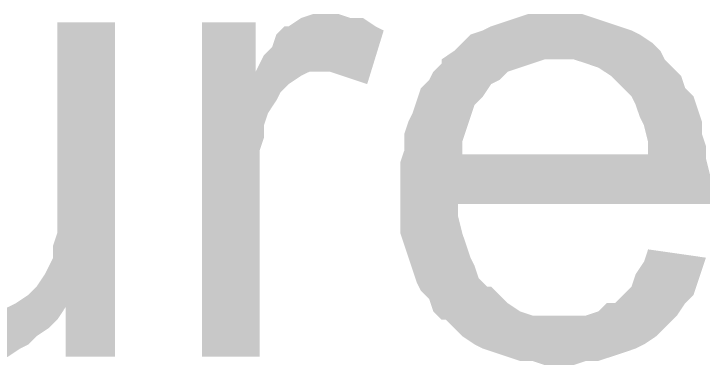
# Model space of a CAD drawing. Header units: millimetres. Extents: x -35.3 to 0.3, y 0.4 to 20.6.
# Drawn here: x -31.7556 to -31.6152, y 7.3027 to 7.3735 of the extents above; entities that cross this region are included whole.
import ezdxf

# ---------------------------------------------------------------- set-up
doc = ezdxf.new("R2010")
doc.units = ezdxf.units.MM
doc.layers.add('PDF _Riempimenti solidi', color=7, linetype='Continuous')

msp = doc.modelspace()

# ---------------------------------------------------------------- hatches: boundary and pattern name
at = {"layer": 'PDF _Riempimenti solidi', "transparency": 33554559}
for points in [[(-31.69267, 7.37351), (-31.69517, 7.37351), (-31.69767, 7.37267), (-31.70017, 7.37101), (-31.701, 7.37101), (-31.70267, 7.36934), (-31.7035, 7.36684), (-31.70517, 7.36517), (-31.70683, 7.36184), (-31.69183, 7.36184), (-31.68933, 7.36101), (-31.68433, 7.35934), (-31.681, 7.37017), (-31.68267, 7.37101), (-31.68517, 7.37267), (-31.68767, 7.37267), (-31.69017, 7.37351)], [(-31.646, 7.37351), (-31.65183, 7.37351), (-31.65433, 7.37267), (-31.65683, 7.37184), (-31.65933, 7.37101), (-31.661, 7.37017), (-31.6635, 7.36934), (-31.66517, 7.36767), (-31.66683, 7.36601), (-31.66933, 7.36434), (-31.64267, 7.36434), (-31.64017, 7.36351), (-31.63767, 7.36267), (-31.63517, 7.36101), (-31.6335, 7.35934), (-31.63183, 7.35767), (-31.631, 7.35684), (-31.63017, 7.35517), (-31.62933, 7.35267), (-31.6285, 7.35101), (-31.62767, 7.34767), (-31.62767, 7.34517), (-31.66517, 7.34517), (-31.616, 7.34434), (-31.616, 7.34684), (-31.61683, 7.34934), (-31.61683, 7.35184), (-31.61767, 7.35434), (-31.6185, 7.35684), (-31.62017, 7.35851), (-31.621, 7.36101), (-31.62267, 7.36267), (-31.62433, 7.36434), (-31.62517, 7.36601), (-31.62683, 7.36767), (-31.62933, 7.36934), (-31.631, 7.37017), (-31.6335, 7.37101), (-31.636, 7.37184), (-31.641, 7.37351), (-31.6435, 7.37351)], [(-31.7785, 7.37184), (-31.79017, 7.37184), (-31.79017, 7.32351), (-31.78933, 7.32101), (-31.78933, 7.31767), (-31.7885, 7.31517), (-31.78683, 7.31267), (-31.786, 7.31101), (-31.78267, 7.30767), (-31.781, 7.30601), (-31.7785, 7.30517), (-31.77683, 7.30434), (-31.77433, 7.30351), (-31.77183, 7.30351), (-31.76933, 7.30267), (-31.76433, 7.30267), (-31.76183, 7.30351), (-31.75933, 7.30351), (-31.75683, 7.30434), (-31.75433, 7.30601), (-31.75267, 7.30684), (-31.751, 7.30851), (-31.7485, 7.31017), (-31.74683, 7.31184), (-31.76433, 7.31267), (-31.766, 7.31267), (-31.7685, 7.31351), (-31.7735, 7.31517), (-31.776, 7.31767), (-31.77683, 7.32017), (-31.77767, 7.32267), (-31.7785, 7.32351), (-31.7785, 7.33434)], [(-31.73517, 7.37184), (-31.74683, 7.37184), (-31.74683, 7.32934), (-31.74767, 7.32684), (-31.74767, 7.32434), (-31.7485, 7.32267), (-31.74933, 7.32101), (-31.751, 7.31851), (-31.75267, 7.31684), (-31.75517, 7.31517), (-31.74517, 7.31434), (-31.74517, 7.30434), (-31.73517, 7.30434)], [(-31.70683, 7.37184), (-31.71767, 7.37184), (-31.71767, 7.30434), (-31.706, 7.30434), (-31.706, 7.34601), (-31.70517, 7.34851), (-31.70517, 7.35101), (-31.70433, 7.35351), (-31.70267, 7.35601), (-31.70183, 7.35767), (-31.70017, 7.35934), (-31.69767, 7.36101), (-31.696, 7.36184), (-31.69267, 7.36184), (-31.70683, 7.36184)], [(-31.66933, 7.36434), (-31.66933, 7.36351), (-31.671, 7.36184), (-31.67183, 7.36017), (-31.6735, 7.35851), (-31.67433, 7.35601), (-31.67517, 7.35351), (-31.676, 7.35184), (-31.67683, 7.34934), (-31.67683, 7.34601), (-31.67767, 7.34351), (-31.67767, 7.32934), (-31.67517, 7.32184), (-31.67433, 7.31934), (-31.6735, 7.31767), (-31.67183, 7.31601), (-31.671, 7.31351), (-31.66933, 7.31184), (-31.64517, 7.31267), (-31.651, 7.31267), (-31.6535, 7.31351), (-31.656, 7.31517), (-31.65767, 7.31684), (-31.65933, 7.31851), (-31.66017, 7.31851), (-31.66183, 7.32017), (-31.66267, 7.32267), (-31.6635, 7.32434), (-31.66517, 7.32934), (-31.666, 7.33267), (-31.666, 7.33517), (-31.61517, 7.33517), (-31.61517, 7.34101), (-31.616, 7.34434), (-31.66517, 7.34517), (-31.66517, 7.34767), (-31.66267, 7.35517), (-31.661, 7.35684), (-31.65933, 7.35934), (-31.65767, 7.36017), (-31.656, 7.36184), (-31.6535, 7.36267), (-31.651, 7.36351), (-31.6485, 7.36434), (-31.646, 7.36434)], [(-31.62767, 7.32601), (-31.6285, 7.32351), (-31.63017, 7.32101), (-31.631, 7.31851), (-31.63267, 7.31684), (-31.63433, 7.31517), (-31.636, 7.31517), (-31.63767, 7.31351), (-31.64017, 7.31267), (-31.64517, 7.31267), (-31.66933, 7.31184), (-31.6685, 7.31184), (-31.66517, 7.30851), (-31.66267, 7.30684), (-31.661, 7.30601), (-31.6585, 7.30517), (-31.6535, 7.30351), (-31.651, 7.30351), (-31.6485, 7.30267), (-31.64267, 7.30267), (-31.64017, 7.30351), (-31.63767, 7.30351), (-31.63267, 7.30517), (-31.63017, 7.30601), (-31.6285, 7.30684), (-31.626, 7.30851), (-31.62517, 7.30934), (-31.6235, 7.31101), (-31.62183, 7.31267), (-31.62017, 7.31517), (-31.6185, 7.31684), (-31.61767, 7.31934), (-31.61683, 7.32184), (-31.616, 7.32434)], [(-31.75517, 7.31517), (-31.75683, 7.31434), (-31.75933, 7.31351), (-31.76183, 7.31267), (-31.76433, 7.31267), (-31.74683, 7.31184), (-31.74517, 7.31434)]]:
    msp.add_hatch(color=256, dxfattribs=at).paths.add_polyline_path(points)

doc.saveas('drawing.dxf')
